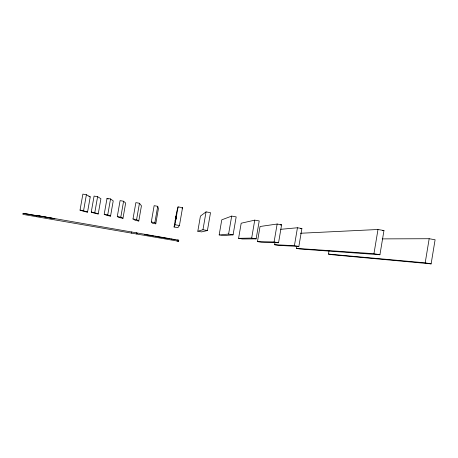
<?xml version="1.0" encoding="UTF-8"?>
<svg xmlns="http://www.w3.org/2000/svg" width="458" height="458" viewBox="0 0 458 458"><rect width="100%" height="100%" fill="white"/><g stroke="black" fill="none" stroke-linecap="round" stroke-linejoin="round"><path stroke-width="0.69" d="M175.998 216.726L175.912 217.126M175.391 220.412L175.208 220.939L175.935 217.184L175.334 220.241M175.683 218.958L175.511 219.668M175.322 220.521L175.643 218.535M175.242 220.842L176.009 217.012L175.557 219.084M176.462 215.701L176.656 214.567L176.187 216.525M175.362 220.481L175.282 220.779L175.534 219.456M176.238 216.353L175.746 218.695M176.198 216.193L176.17 216.353M175.299 220.687L175.391 220.315M176.485 215.592L175.649 219.703L176.445 215.861M175.735 217.939L176.067 216.462L175.861 217.418M176.055 216.582L175.849 217.556M175.838 217.602L176.084 216.468M176.072 216.892L176.135 216.554M176.061 217.796L176.13 217.321M328.472 254.081L425.196 262.846L429.175 238.721L435.1 239.763L431.121 263.882L332.187 254.722L328.472 254.081L329.05 250.669M175.717 217.991L175.941 216.949M175.666 219.021L175.42 220.304L175.488 219.823M175.964 217.298L176.324 215.666L175.569 219.846M175.803 219.136L176.462 215.226L176.296 216.142M176.261 216.279L176.507 215.071L175.494 220.069L175.901 218.054L175.798 218.821L175.878 218.432M175.929 218.735L176.084 217.819M176.599 214.773L176.284 216.571L176.382 215.947M296.412 248.373L373.951 253.703L377.993 229.498L383.959 230.546L379.928 254.745L300.145 249.026L296.412 248.373L296.755 246.324M175.912 217.04L175.695 218.523M274.605 244.715L294.414 245.671L297.448 227.763L301.891 228.542L298.856 246.444L278.349 245.368L274.605 244.715L274.955 242.66M175.466 219.726L175.563 219.285M176.004 217.121L175.906 218.163M238.595 238.332L251.677 238.086L254.745 220.138L259.211 220.922L256.142 238.864L242.356 238.984L238.595 238.332L241.183 223.223L254.745 220.138M257.465 241.601L260.047 226.498L277.147 224.031L281.601 224.815L278.55 242.746L261.226 242.253L257.465 241.601L274.09 241.973L278.55 242.746M274.09 241.973L277.147 224.031M175.5 219.537L175.775 218.598M175.941 218.706L176.072 217.934M197.804 231.25L200.427 216.102L206.048 211.882L210.503 212.667L207.422 230.523L201.594 231.903L197.804 231.25L202.957 229.744L207.422 230.523M202.957 229.744L206.048 211.882M219.159 234.954L221.764 219.829L231.691 216.096L236.173 216.88L233.088 234.851L222.937 235.612L219.159 234.954L228.599 234.072L233.088 234.851M228.599 234.072L231.691 216.096M151.289 222.016L154.14 205.682L157.718 206.306L158.428 208.625L155.777 223.813L152.445 223.235L151.289 222.016L154.867 222.634L155.777 223.813M154.867 222.634L157.718 206.306M174.074 227.008L176.708 211.859L178.076 206.879L182.547 207.663L179.444 225.519L177.87 227.666L174.074 227.008L174.973 224.741L178.076 206.879M175.998 217.04L175.62 219.268M175.878 218.901L176.588 214.796M176.954 240.977L178.586 241.257L178.763 240.215L36.405 215.403L36.176 216.657M104.201 214.327L107.023 198.343L110.538 198.955L113.229 200.873L110.55 216.096L107.195 215.518L104.201 214.327L107.722 214.939L110.55 216.096M107.722 214.939L110.538 198.955M117.277 216.6L120.088 200.627L123.597 201.239L125.664 203.043L122.99 218.26L119.647 217.676L117.277 216.6L120.786 217.212L122.99 218.26M120.786 217.212L123.597 201.239M132.997 218.987L135.866 202.642L139.455 203.266L141.442 205.802L138.78 221.002L135.442 220.424L132.997 218.987L136.593 219.611L138.78 221.002M131.549 233.133L131.767 231.88M136.593 219.611L139.455 203.266M136.421 233.975L136.616 232.887M175.895 218.334L175.735 218.97M80.03 210.13L82.869 194.118L86.396 194.736L90.237 196.854L87.541 212.106L84.18 211.522L80.03 210.13L83.562 210.743L87.541 212.106M83.562 210.743L86.396 194.736M91.251 212.083L94.079 196.081L97.606 196.7L100.915 198.72L98.224 213.96L94.863 213.376L91.251 212.083L94.777 212.695L98.224 213.96M94.777 212.695L97.606 196.7M175.735 218.134L175.872 217.533M176.078 217.109L176.198 216.371M43.493 216.817L23.089 213.314L22.9 214.367L178.586 241.257M175.408 220.149L175.534 219.617L175.357 220.418M176.221 216.909L175.975 218.226M175.42 220.304L175.586 219.376M176.416 215.34L176.336 215.804L176.399 215.38M176.038 217.275L176.078 216.811M175.425 220.212L175.362 220.538M182.032 208.877L182.547 207.663M280.233 224.993L281.601 224.815M280.668 229.315L297.448 227.763M300.494 228.656L301.891 228.542M300.385 233.259L377.993 229.498M382.533 230.609L383.959 230.546M382.224 238.887L429.175 238.721M177.103 240.112L178.763 240.215M44.901 217.058L46.31 217.304M47.718 217.544L54.754 218.752L36.405 215.403M144.522 234.507L153.533 236.059M154.919 236.294L169.477 238.801M170.863 239.036L172.248 239.276M173.639 239.517L175.025 239.752M174.973 224.741L179.444 225.519M251.677 238.086L256.142 238.864M294.414 245.671L298.856 246.444M136.169 233.139L137.583 233.385M88.898 196.619L90.237 196.854M373.951 253.703L379.928 254.745M425.196 262.846L431.121 263.882M23.089 213.314L37.854 215.97M144.385 234.502L145.489 234.731M107.023 198.343L108.162 199.121"/></g></svg>
